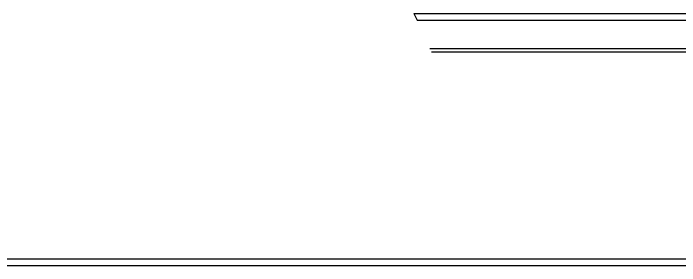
# Model space of a CAD drawing. Header units: metres. Extents: x -331 to 2982, y 362 to 2539.
# Drawn here: x 771.71 to 791.02, y 584.29 to 591.59 of the extents above; entities that cross this region are included whole.
import ezdxf

# ---------------------------------------------------------------- set-up
doc = ezdxf.new("R2010")
doc.units = ezdxf.units.M
for name, color, linetype in [('ALV', 251, 'Continuous'), ('Det', 251, 'Continuous'), ('Pis', 251, 'Continuous')]:
    doc.layers.add(name, color=color, linetype=linetype)

msp = doc.modelspace()

# ---------------------------------------------------------------- linework, layer by layer
at = {"layer": 'ALV', "color": 251}
for p, q in [((783.3216910753617, 591.5893850142719), (795.4325277587159, 591.5894209481181)), ((783.3216910753617, 591.5893850142719), (795.4325277587159, 591.5894209481181)), ((783.3216910753617, 591.5893850142719), (783.4124610925537, 591.3893850142719)), ((783.4124610925537, 591.3893850142719), (795.6325022052042, 591.3893850142719))]:
    msp.add_line(p, q, dxfattribs=at)
at = {"layer": 'Det', "color": 251}
for p, q in [((759.4750220093124, 584.489969603908), (797.2396919524435, 584.4899696039053)), ((765.4285757160073, 584.289969603907), (797.2385530413194, 584.2899696039054))]:
    msp.add_line(p, q, dxfattribs=at)
at = {"layer": 'Pis', "color": 251}
for p, q in [((783.7820941996506, 590.574946241347), (824.2447568107782, 590.574946241347)), ((783.8274792082448, 590.4749462413471), (824.2447568107782, 590.4749462413471))]:
    msp.add_line(p, q, dxfattribs=at)

doc.saveas('drawing.dxf')
